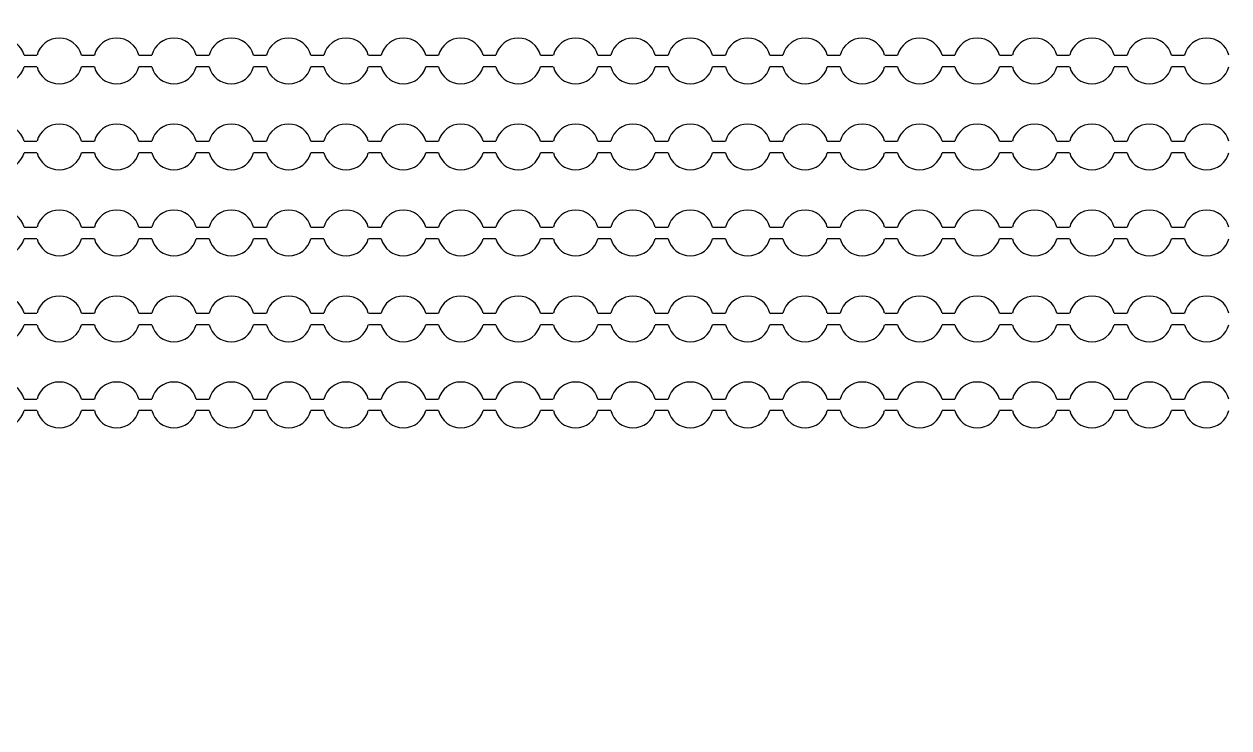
# Model space of a CAD drawing. Extents: x 4056 to 105656, y 4120 to 105720.
# Drawn here: x 62941 to 63991, y 69642 to 70256 of the extents above; entities that cross this region are included whole.
import ezdxf

# ---------------------------------------------------------------- set-up
doc = ezdxf.new("R2010")
doc.units = 13
doc.header["$MEASUREMENT"] = 0
doc.layers.add('Main Layer', color=7, linetype='Continuous', lineweight=0)

msp = doc.modelspace()

# ---------------------------------------------------------------- linework, layer by layer
for p, q in [((62940.9, 70229.2), (62952.1, 70229.2)), ((62990.9, 70229.2), (63002.1, 70229.2)), ((63040.9, 70229.2), (63052.1, 70229.2)), ((63090.9, 70229.2), (63102.1, 70229.2)), ((63140.9, 70229.2), (63152.1, 70229.2)), ((63190.9, 70229.2), (63202.1, 70229.2)), ((63240.9, 70229.2), (63252.1, 70229.2)), ((63290.9, 70229.2), (63302.1, 70229.2)), ((63340.9, 70229.2), (63352.1, 70229.2)), ((63390.9, 70229.2), (63402.1, 70229.2)), ((63440.9, 70229.2), (63452.1, 70229.2)), ((63490.9, 70229.2), (63502.1, 70229.2)), ((63540.9, 70229.2), (63552.1, 70229.2)), ((63590.9, 70229.2), (63602.1, 70229.2)), ((63640.9, 70229.2), (63652.1, 70229.2)), ((63690.9, 70229.2), (63702.1, 70229.2)), ((63740.9, 70229.2), (63752.1, 70229.2)), ((63790.9, 70229.2), (63802.1, 70229.2)), ((63840.9, 70229.2), (63852.1, 70229.2)), ((63890.9, 70229.2), (63902.1, 70229.2)), ((63940.9, 70229.2), (63952.1, 70229.2)), ((62952.1, 70219.2), (62940.9, 70219.2)), ((63002.1, 70219.2), (62990.9, 70219.2)), ((63052.1, 70219.2), (63040.9, 70219.2)), ((63102.1, 70219.2), (63090.9, 70219.2)), ((63152.1, 70219.2), (63140.9, 70219.2)), ((63202.1, 70219.2), (63190.9, 70219.2)), ((63252.1, 70219.2), (63240.9, 70219.2)), ((63302.1, 70219.2), (63290.9, 70219.2)), ((63352.1, 70219.2), (63340.9, 70219.2)), ((63402.1, 70219.2), (63390.9, 70219.2)), ((63452.1, 70219.2), (63440.9, 70219.2)), ((63502.1, 70219.2), (63490.9, 70219.2)), ((63552.1, 70219.2), (63540.9, 70219.2)), ((63602.1, 70219.2), (63590.9, 70219.2)), ((63652.1, 70219.2), (63640.9, 70219.2)), ((63702.1, 70219.2), (63690.9, 70219.2)), ((63752.1, 70219.2), (63740.9, 70219.2)), ((63802.1, 70219.2), (63790.9, 70219.2)), ((63852.1, 70219.2), (63840.9, 70219.2)), ((63902.1, 70219.2), (63890.9, 70219.2)), ((63952.1, 70219.2), (63940.9, 70219.2)), ((62940.9, 70154.2), (62952.1, 70154.2)), ((62990.9, 70154.2), (63002.1, 70154.2)), ((63040.9, 70154.2), (63052.1, 70154.2)), ((63090.9, 70154.2), (63102.1, 70154.2)), ((63140.9, 70154.2), (63152.1, 70154.2)), ((63190.9, 70154.2), (63202.1, 70154.2)), ((63240.9, 70154.2), (63252.1, 70154.2)), ((63290.9, 70154.2), (63302.1, 70154.2)), ((63340.9, 70154.2), (63352.1, 70154.2)), ((63390.9, 70154.2), (63402.1, 70154.2)), ((63440.9, 70154.2), (63452.1, 70154.2)), ((63490.9, 70154.2), (63502.1, 70154.2)), ((63540.9, 70154.2), (63552.1, 70154.2)), ((63590.9, 70154.2), (63602.1, 70154.2)), ((63640.9, 70154.2), (63652.1, 70154.2)), ((63690.9, 70154.2), (63702.1, 70154.2)), ((63740.9, 70154.2), (63752.1, 70154.2)), ((63790.9, 70154.2), (63802.1, 70154.2)), ((63840.9, 70154.2), (63852.1, 70154.2)), ((63890.9, 70154.2), (63902.1, 70154.2)), ((63940.9, 70154.2), (63952.1, 70154.2)), ((62952.1, 70144.2), (62940.9, 70144.2)), ((63002.1, 70144.2), (62990.9, 70144.2)), ((63052.1, 70144.2), (63040.9, 70144.2)), ((63102.1, 70144.2), (63090.9, 70144.2)), ((63152.1, 70144.2), (63140.9, 70144.2)), ((63202.1, 70144.2), (63190.9, 70144.2)), ((63252.1, 70144.2), (63240.9, 70144.2)), ((63302.1, 70144.2), (63290.9, 70144.2)), ((63352.1, 70144.2), (63340.9, 70144.2)), ((63402.1, 70144.2), (63390.9, 70144.2)), ((63452.1, 70144.2), (63440.9, 70144.2)), ((63502.1, 70144.2), (63490.9, 70144.2)), ((63552.1, 70144.2), (63540.9, 70144.2)), ((63602.1, 70144.2), (63590.9, 70144.2)), ((63652.1, 70144.2), (63640.9, 70144.2)), ((63702.1, 70144.2), (63690.9, 70144.2)), ((63752.1, 70144.2), (63740.9, 70144.2)), ((63802.1, 70144.2), (63790.9, 70144.2)), ((63852.1, 70144.2), (63840.9, 70144.2)), ((63902.1, 70144.2), (63890.9, 70144.2)), ((63952.1, 70144.2), (63940.9, 70144.2)), ((62940.9, 70079.2), (62952.1, 70079.2)), ((62990.9, 70079.2), (63002.1, 70079.2)), ((63040.9, 70079.2), (63052.1, 70079.2)), ((63090.9, 70079.2), (63102.1, 70079.2)), ((63140.9, 70079.2), (63152.1, 70079.2)), ((63190.9, 70079.2), (63202.1, 70079.2)), ((63240.9, 70079.2), (63252.1, 70079.2)), ((63290.9, 70079.2), (63302.1, 70079.2)), ((63340.9, 70079.2), (63352.1, 70079.2)), ((63390.9, 70079.2), (63402.1, 70079.2)), ((63440.9, 70079.2), (63452.1, 70079.2)), ((63490.9, 70079.2), (63502.1, 70079.2)), ((63540.9, 70079.2), (63552.1, 70079.2)), ((63590.9, 70079.2), (63602.1, 70079.2)), ((63640.9, 70079.2), (63652.1, 70079.2)), ((63690.9, 70079.2), (63702.1, 70079.2)), ((63740.9, 70079.2), (63752.1, 70079.2)), ((63790.9, 70079.2), (63802.1, 70079.2)), ((63840.9, 70079.2), (63852.1, 70079.2)), ((63890.9, 70079.2), (63902.1, 70079.2)), ((63940.9, 70079.2), (63952.1, 70079.2)), ((62952.1, 70069.2), (62940.9, 70069.2)), ((63002.1, 70069.2), (62990.9, 70069.2)), ((63052.1, 70069.2), (63040.9, 70069.2)), ((63102.1, 70069.2), (63090.9, 70069.2)), ((63152.1, 70069.2), (63140.9, 70069.2)), ((63202.1, 70069.2), (63190.9, 70069.2)), ((63252.1, 70069.2), (63240.9, 70069.2)), ((63302.1, 70069.2), (63290.9, 70069.2)), ((63352.1, 70069.2), (63340.9, 70069.2)), ((63402.1, 70069.2), (63390.9, 70069.2)), ((63452.1, 70069.2), (63440.9, 70069.2)), ((63502.1, 70069.2), (63490.9, 70069.2)), ((63552.1, 70069.2), (63540.9, 70069.2)), ((63602.1, 70069.2), (63590.9, 70069.2)), ((63652.1, 70069.2), (63640.9, 70069.2)), ((63702.1, 70069.2), (63690.9, 70069.2)), ((63752.1, 70069.2), (63740.9, 70069.2)), ((63802.1, 70069.2), (63790.9, 70069.2)), ((63852.1, 70069.2), (63840.9, 70069.2)), ((63902.1, 70069.2), (63890.9, 70069.2)), ((63952.1, 70069.2), (63940.9, 70069.2)), ((62940.9, 70004.2), (62952.1, 70004.2)), ((62990.9, 70004.2), (63002.1, 70004.2)), ((63040.9, 70004.2), (63052.1, 70004.2)), ((63090.9, 70004.2), (63102.1, 70004.2)), ((63140.9, 70004.2), (63152.1, 70004.2)), ((63190.9, 70004.2), (63202.1, 70004.2)), ((63240.9, 70004.2), (63252.1, 70004.2)), ((63290.9, 70004.2), (63302.1, 70004.2)), ((63340.9, 70004.2), (63352.1, 70004.2)), ((63390.9, 70004.2), (63402.1, 70004.2)), ((63440.9, 70004.2), (63452.1, 70004.2)), ((63490.9, 70004.2), (63502.1, 70004.2)), ((63540.9, 70004.2), (63552.1, 70004.2)), ((63590.9, 70004.2), (63602.1, 70004.2)), ((63640.9, 70004.2), (63652.1, 70004.2)), ((63690.9, 70004.2), (63702.1, 70004.2)), ((63740.9, 70004.2), (63752.1, 70004.2)), ((63790.9, 70004.2), (63802.1, 70004.2)), ((63840.9, 70004.2), (63852.1, 70004.2)), ((63890.9, 70004.2), (63902.1, 70004.2)), ((63940.9, 70004.2), (63952.1, 70004.2)), ((62952.1, 69994.2), (62940.9, 69994.2)), ((63002.1, 69994.2), (62990.9, 69994.2)), ((63052.1, 69994.2), (63040.9, 69994.2)), ((63102.1, 69994.2), (63090.9, 69994.2)), ((63152.1, 69994.2), (63140.9, 69994.2)), ((63202.1, 69994.2), (63190.9, 69994.2)), ((63252.1, 69994.2), (63240.9, 69994.2)), ((63302.1, 69994.2), (63290.9, 69994.2)), ((63352.1, 69994.2), (63340.9, 69994.2)), ((63402.1, 69994.2), (63390.9, 69994.2)), ((63452.1, 69994.2), (63440.9, 69994.2)), ((63502.1, 69994.2), (63490.9, 69994.2)), ((63552.1, 69994.2), (63540.9, 69994.2)), ((63602.1, 69994.2), (63590.9, 69994.2)), ((63652.1, 69994.2), (63640.9, 69994.2)), ((63702.1, 69994.2), (63690.9, 69994.2)), ((63752.1, 69994.2), (63740.9, 69994.2)), ((63802.1, 69994.2), (63790.9, 69994.2)), ((63852.1, 69994.2), (63840.9, 69994.2)), ((63902.1, 69994.2), (63890.9, 69994.2)), ((63952.1, 69994.2), (63940.9, 69994.2)), ((62940.9, 69929.2), (62952.1, 69929.2)), ((62990.9, 69929.2), (63002.1, 69929.2)), ((63040.9, 69929.2), (63052.1, 69929.2)), ((63090.9, 69929.2), (63102.1, 69929.2)), ((63140.9, 69929.2), (63152.1, 69929.2)), ((63190.9, 69929.2), (63202.1, 69929.2)), ((63240.9, 69929.2), (63252.1, 69929.2)), ((63290.9, 69929.2), (63302.1, 69929.2)), ((63340.9, 69929.2), (63352.1, 69929.2)), ((63390.9, 69929.2), (63402.1, 69929.2)), ((63440.9, 69929.2), (63452.1, 69929.2)), ((63490.9, 69929.2), (63502.1, 69929.2)), ((63540.9, 69929.2), (63552.1, 69929.2)), ((63590.9, 69929.2), (63602.1, 69929.2)), ((63640.9, 69929.2), (63652.1, 69929.2)), ((63690.9, 69929.2), (63702.1, 69929.2)), ((63740.9, 69929.2), (63752.1, 69929.2)), ((63790.9, 69929.2), (63802.1, 69929.2)), ((63840.9, 69929.2), (63852.1, 69929.2)), ((63890.9, 69929.2), (63902.1, 69929.2)), ((63940.9, 69929.2), (63952.1, 69929.2)), ((62952.1, 69919.2), (62940.9, 69919.2)), ((63002.1, 69919.2), (62990.9, 69919.2)), ((63052.1, 69919.2), (63040.9, 69919.2)), ((63102.1, 69919.2), (63090.9, 69919.2)), ((63152.1, 69919.2), (63140.9, 69919.2)), ((63202.1, 69919.2), (63190.9, 69919.2)), ((63252.1, 69919.2), (63240.9, 69919.2)), ((63302.1, 69919.2), (63290.9, 69919.2)), ((63352.1, 69919.2), (63340.9, 69919.2)), ((63402.1, 69919.2), (63390.9, 69919.2)), ((63452.1, 69919.2), (63440.9, 69919.2)), ((63502.1, 69919.2), (63490.9, 69919.2)), ((63552.1, 69919.2), (63540.9, 69919.2)), ((63602.1, 69919.2), (63590.9, 69919.2)), ((63652.1, 69919.2), (63640.9, 69919.2)), ((63702.1, 69919.2), (63690.9, 69919.2)), ((63752.1, 69919.2), (63740.9, 69919.2)), ((63802.1, 69919.2), (63790.9, 69919.2)), ((63852.1, 69919.2), (63840.9, 69919.2)), ((63902.1, 69919.2), (63890.9, 69919.2)), ((63952.1, 69919.2), (63940.9, 69919.2))]:
    msp.add_line(p, q)
at = {"lineweight": 0}
msp.add_circle((61011.6, 73976.1), 11000, dxfattribs=at)
for centre, start, end in [((62921.5, 70224.2), 14.4775, 165.5225), ((62971.5, 70224.2), 14.4775, 165.5225), ((63021.5, 70224.2), 14.4775, 165.5225), ((63071.5, 70224.2), 14.4775, 165.5225), ((63121.5, 70224.2), 14.4775, 165.5225), ((63171.5, 70224.2), 14.4775, 165.5225), ((63221.5, 70224.2), 14.4775, 165.5225), ((63271.5, 70224.2), 14.4775, 165.5225), ((63321.5, 70224.2), 14.4775, 165.5225), ((63371.5, 70224.2), 14.4775, 165.5225), ((63421.5, 70224.2), 14.4775, 165.5225), ((63471.5, 70224.2), 14.4775, 165.5225), ((63521.5, 70224.2), 14.4775, 165.5225), ((63571.5, 70224.2), 14.4775, 165.5225), ((63621.5, 70224.2), 14.4775, 165.5225), ((63671.5, 70224.2), 14.4775, 165.5225), ((63721.5, 70224.2), 14.4775, 165.5225), ((63771.5, 70224.2), 14.4775, 165.5225), ((63821.5, 70224.2), 14.4775, 165.5225), ((63871.5, 70224.2), 14.4775, 165.5225), ((63921.5, 70224.2), 14.4775, 165.5225), ((63971.5, 70224.2), 14.4775, 165.5225), ((62921.5, 70224.2), 194.4775, 345.5225), ((62971.5, 70224.2), 194.4775, 345.5225), ((63021.5, 70224.2), 194.4775, 345.5225), ((63071.5, 70224.2), 194.4775, 345.5225), ((63121.5, 70224.2), 194.4775, 345.5225), ((63171.5, 70224.2), 194.4775, 345.5225), ((63221.5, 70224.2), 194.4775, 345.5225), ((63271.5, 70224.2), 194.4775, 345.5225), ((63321.5, 70224.2), 194.4775, 345.5225), ((63371.5, 70224.2), 194.4775, 345.5225), ((63421.5, 70224.2), 194.4775, 345.5225), ((63471.5, 70224.2), 194.4775, 345.5225), ((63521.5, 70224.2), 194.4775, 345.5225), ((63571.5, 70224.2), 194.4775, 345.5225), ((63621.5, 70224.2), 194.4775, 345.5225), ((63671.5, 70224.2), 194.4775, 345.5225), ((63721.5, 70224.2), 194.4775, 345.5225), ((63771.5, 70224.2), 194.4775, 345.5225), ((63821.5, 70224.2), 194.4775, 345.5225), ((63871.5, 70224.2), 194.4775, 345.5225), ((63921.5, 70224.2), 194.4775, 345.5225), ((63971.5, 70224.2), 194.4775, 345.5225), ((62921.5, 70149.2), 14.4775, 165.5225), ((62971.5, 70149.2), 14.4775, 165.5225), ((63021.5, 70149.2), 14.4775, 165.5225), ((63071.5, 70149.2), 14.4775, 165.5225), ((63121.5, 70149.2), 14.4775, 165.5225), ((63171.5, 70149.2), 14.4775, 165.5225), ((63221.5, 70149.2), 14.4775, 165.5225), ((63271.5, 70149.2), 14.4775, 165.5225), ((63321.5, 70149.2), 14.4775, 165.5225), ((63371.5, 70149.2), 14.4775, 165.5225), ((63421.5, 70149.2), 14.4775, 165.5225), ((63471.5, 70149.2), 14.4775, 165.5225), ((63521.5, 70149.2), 14.4775, 165.5225), ((63571.5, 70149.2), 14.4775, 165.5225), ((63621.5, 70149.2), 14.4775, 165.5225), ((63671.5, 70149.2), 14.4775, 165.5225), ((63721.5, 70149.2), 14.4775, 165.5225), ((63771.5, 70149.2), 14.4775, 165.5225), ((63821.5, 70149.2), 14.4775, 165.5225), ((63871.5, 70149.2), 14.4775, 165.5225), ((63921.5, 70149.2), 14.4775, 165.5225), ((63971.5, 70149.2), 14.4775, 165.5225), ((62921.5, 70149.2), 194.4775, 345.5225), ((62971.5, 70149.2), 194.4775, 345.5225), ((63021.5, 70149.2), 194.4775, 345.5225), ((63071.5, 70149.2), 194.4775, 345.5225), ((63121.5, 70149.2), 194.4775, 345.5225), ((63171.5, 70149.2), 194.4775, 345.5225), ((63221.5, 70149.2), 194.4775, 345.5225), ((63271.5, 70149.2), 194.4775, 345.5225), ((63321.5, 70149.2), 194.4775, 345.5225), ((63371.5, 70149.2), 194.4775, 345.5225), ((63421.5, 70149.2), 194.4775, 345.5225), ((63471.5, 70149.2), 194.4775, 345.5225), ((63521.5, 70149.2), 194.4775, 345.5225), ((63571.5, 70149.2), 194.4775, 345.5225), ((63621.5, 70149.2), 194.4775, 345.5225), ((63671.5, 70149.2), 194.4775, 345.5225), ((63721.5, 70149.2), 194.4775, 345.5225), ((63771.5, 70149.2), 194.4775, 345.5225), ((63821.5, 70149.2), 194.4775, 345.5225), ((63871.5, 70149.2), 194.4775, 345.5225), ((63921.5, 70149.2), 194.4775, 345.5225), ((63971.5, 70149.2), 194.4775, 345.5225), ((62921.5, 70074.2), 14.4775, 165.5225), ((62971.5, 70074.2), 14.4775, 165.5225), ((63021.5, 70074.2), 14.4775, 165.5225), ((63071.5, 70074.2), 14.4775, 165.5225), ((63121.5, 70074.2), 14.4775, 165.5225), ((63171.5, 70074.2), 14.4775, 165.5225), ((63221.5, 70074.2), 14.4775, 165.5225), ((63271.5, 70074.2), 14.4775, 165.5225), ((63321.5, 70074.2), 14.4775, 165.5225), ((63371.5, 70074.2), 14.4775, 165.5225), ((63421.5, 70074.2), 14.4775, 165.5225), ((63471.5, 70074.2), 14.4775, 165.5225), ((63521.5, 70074.2), 14.4775, 165.5225), ((63571.5, 70074.2), 14.4775, 165.5225), ((63621.5, 70074.2), 14.4775, 165.5225), ((63671.5, 70074.2), 14.4775, 165.5225), ((63721.5, 70074.2), 14.4775, 165.5225), ((63771.5, 70074.2), 14.4775, 165.5225), ((63821.5, 70074.2), 14.4775, 165.5225), ((63871.5, 70074.2), 14.4775, 165.5225), ((63921.5, 70074.2), 14.4775, 165.5225), ((63971.5, 70074.2), 14.4775, 165.5225), ((62921.5, 70074.2), 194.4775, 345.5225), ((62971.5, 70074.2), 194.4775, 345.5225), ((63021.5, 70074.2), 194.4775, 345.5225), ((63071.5, 70074.2), 194.4775, 345.5225), ((63121.5, 70074.2), 194.4775, 345.5225), ((63171.5, 70074.2), 194.4775, 345.5225), ((63221.5, 70074.2), 194.4775, 345.5225), ((63271.5, 70074.2), 194.4775, 345.5225), ((63321.5, 70074.2), 194.4775, 345.5225), ((63371.5, 70074.2), 194.4775, 345.5225), ((63421.5, 70074.2), 194.4775, 345.5225), ((63471.5, 70074.2), 194.4775, 345.5225), ((63521.5, 70074.2), 194.4775, 345.5225), ((63571.5, 70074.2), 194.4775, 345.5225), ((63621.5, 70074.2), 194.4775, 345.5225), ((63671.5, 70074.2), 194.4775, 345.5225), ((63721.5, 70074.2), 194.4775, 345.5225), ((63771.5, 70074.2), 194.4775, 345.5225), ((63821.5, 70074.2), 194.4775, 345.5225), ((63871.5, 70074.2), 194.4775, 345.5225), ((63921.5, 70074.2), 194.4775, 345.5225), ((63971.5, 70074.2), 194.4775, 345.5225), ((62921.5, 69999.2), 14.4775, 165.5225), ((62971.5, 69999.2), 14.4775, 165.5225), ((63021.5, 69999.2), 14.4775, 165.5225), ((63071.5, 69999.2), 14.4775, 165.5225), ((63121.5, 69999.2), 14.4775, 165.5225), ((63171.5, 69999.2), 14.4775, 165.5225), ((63221.5, 69999.2), 14.4775, 165.5225), ((63271.5, 69999.2), 14.4775, 165.5225), ((63321.5, 69999.2), 14.4775, 165.5225), ((63371.5, 69999.2), 14.4775, 165.5225), ((63421.5, 69999.2), 14.4775, 165.5225), ((63471.5, 69999.2), 14.4775, 165.5225), ((63521.5, 69999.2), 14.4775, 165.5225), ((63571.5, 69999.2), 14.4775, 165.5225), ((63621.5, 69999.2), 14.4775, 165.5225), ((63671.5, 69999.2), 14.4775, 165.5225), ((63721.5, 69999.2), 14.4775, 165.5225), ((63771.5, 69999.2), 14.4775, 165.5225), ((63821.5, 69999.2), 14.4775, 165.5225), ((63871.5, 69999.2), 14.4775, 165.5225), ((63921.5, 69999.2), 14.4775, 165.5225), ((63971.5, 69999.2), 14.4775, 165.5225), ((62921.5, 69999.2), 194.4775, 345.5225), ((62971.5, 69999.2), 194.4775, 345.5225), ((63021.5, 69999.2), 194.4775, 345.5225), ((63071.5, 69999.2), 194.4775, 345.5225), ((63121.5, 69999.2), 194.4775, 345.5225), ((63171.5, 69999.2), 194.4775, 345.5225), ((63221.5, 69999.2), 194.4775, 345.5225), ((63271.5, 69999.2), 194.4775, 345.5225), ((63321.5, 69999.2), 194.4775, 345.5225), ((63371.5, 69999.2), 194.4775, 345.5225), ((63421.5, 69999.2), 194.4775, 345.5225), ((63471.5, 69999.2), 194.4775, 345.5225), ((63521.5, 69999.2), 194.4775, 345.5225), ((63571.5, 69999.2), 194.4775, 345.5225), ((63621.5, 69999.2), 194.4775, 345.5225), ((63671.5, 69999.2), 194.4775, 345.5225), ((63721.5, 69999.2), 194.4775, 345.5225), ((63771.5, 69999.2), 194.4775, 345.5225), ((63821.5, 69999.2), 194.4775, 345.5225), ((63871.5, 69999.2), 194.4775, 345.5225), ((63921.5, 69999.2), 194.4775, 345.5225), ((63971.5, 69999.2), 194.4775, 345.5225), ((62921.5, 69924.2), 14.4775, 165.5225), ((62971.5, 69924.2), 14.4775, 165.5225), ((63021.5, 69924.2), 14.4775, 165.5225), ((63071.5, 69924.2), 14.4775, 165.5225), ((63121.5, 69924.2), 14.4775, 165.5225), ((63171.5, 69924.2), 14.4775, 165.5225), ((63221.5, 69924.2), 14.4775, 165.5225), ((63271.5, 69924.2), 14.4775, 165.5225), ((63321.5, 69924.2), 14.4775, 165.5225), ((63371.5, 69924.2), 14.4775, 165.5225), ((63421.5, 69924.2), 14.4775, 165.5225), ((63471.5, 69924.2), 14.4775, 165.5225), ((63521.5, 69924.2), 14.4775, 165.5225), ((63571.5, 69924.2), 14.4775, 165.5225), ((63621.5, 69924.2), 14.4775, 165.5225), ((63671.5, 69924.2), 14.4775, 165.5225), ((63721.5, 69924.2), 14.4775, 165.5225), ((63771.5, 69924.2), 14.4775, 165.5225), ((63821.5, 69924.2), 14.4775, 165.5225), ((63871.5, 69924.2), 14.4775, 165.5225), ((63921.5, 69924.2), 14.4775, 165.5225), ((63971.5, 69924.2), 14.4775, 165.5225), ((62921.5, 69924.2), 194.4775, 345.5225), ((62971.5, 69924.2), 194.4775, 345.5225), ((63021.5, 69924.2), 194.4775, 345.5225), ((63071.5, 69924.2), 194.4775, 345.5225), ((63121.5, 69924.2), 194.4775, 345.5225), ((63171.5, 69924.2), 194.4775, 345.5225), ((63221.5, 69924.2), 194.4775, 345.5225), ((63271.5, 69924.2), 194.4775, 345.5225), ((63321.5, 69924.2), 194.4775, 345.5225), ((63371.5, 69924.2), 194.4775, 345.5225), ((63421.5, 69924.2), 194.4775, 345.5225), ((63471.5, 69924.2), 194.4775, 345.5225), ((63521.5, 69924.2), 194.4775, 345.5225), ((63571.5, 69924.2), 194.4775, 345.5225), ((63621.5, 69924.2), 194.4775, 345.5225), ((63671.5, 69924.2), 194.4775, 345.5225), ((63721.5, 69924.2), 194.4775, 345.5225), ((63771.5, 69924.2), 194.4775, 345.5225), ((63821.5, 69924.2), 194.4775, 345.5225), ((63871.5, 69924.2), 194.4775, 345.5225), ((63921.5, 69924.2), 194.4775, 345.5225), ((63971.5, 69924.2), 194.4775, 345.5225)]:
    msp.add_arc(centre, 20, start, end)
at = {"layer": 'Main Layer'}
msp.add_circle((54856, 54920.5), 50800, dxfattribs=at)

doc.saveas('drawing.dxf')
